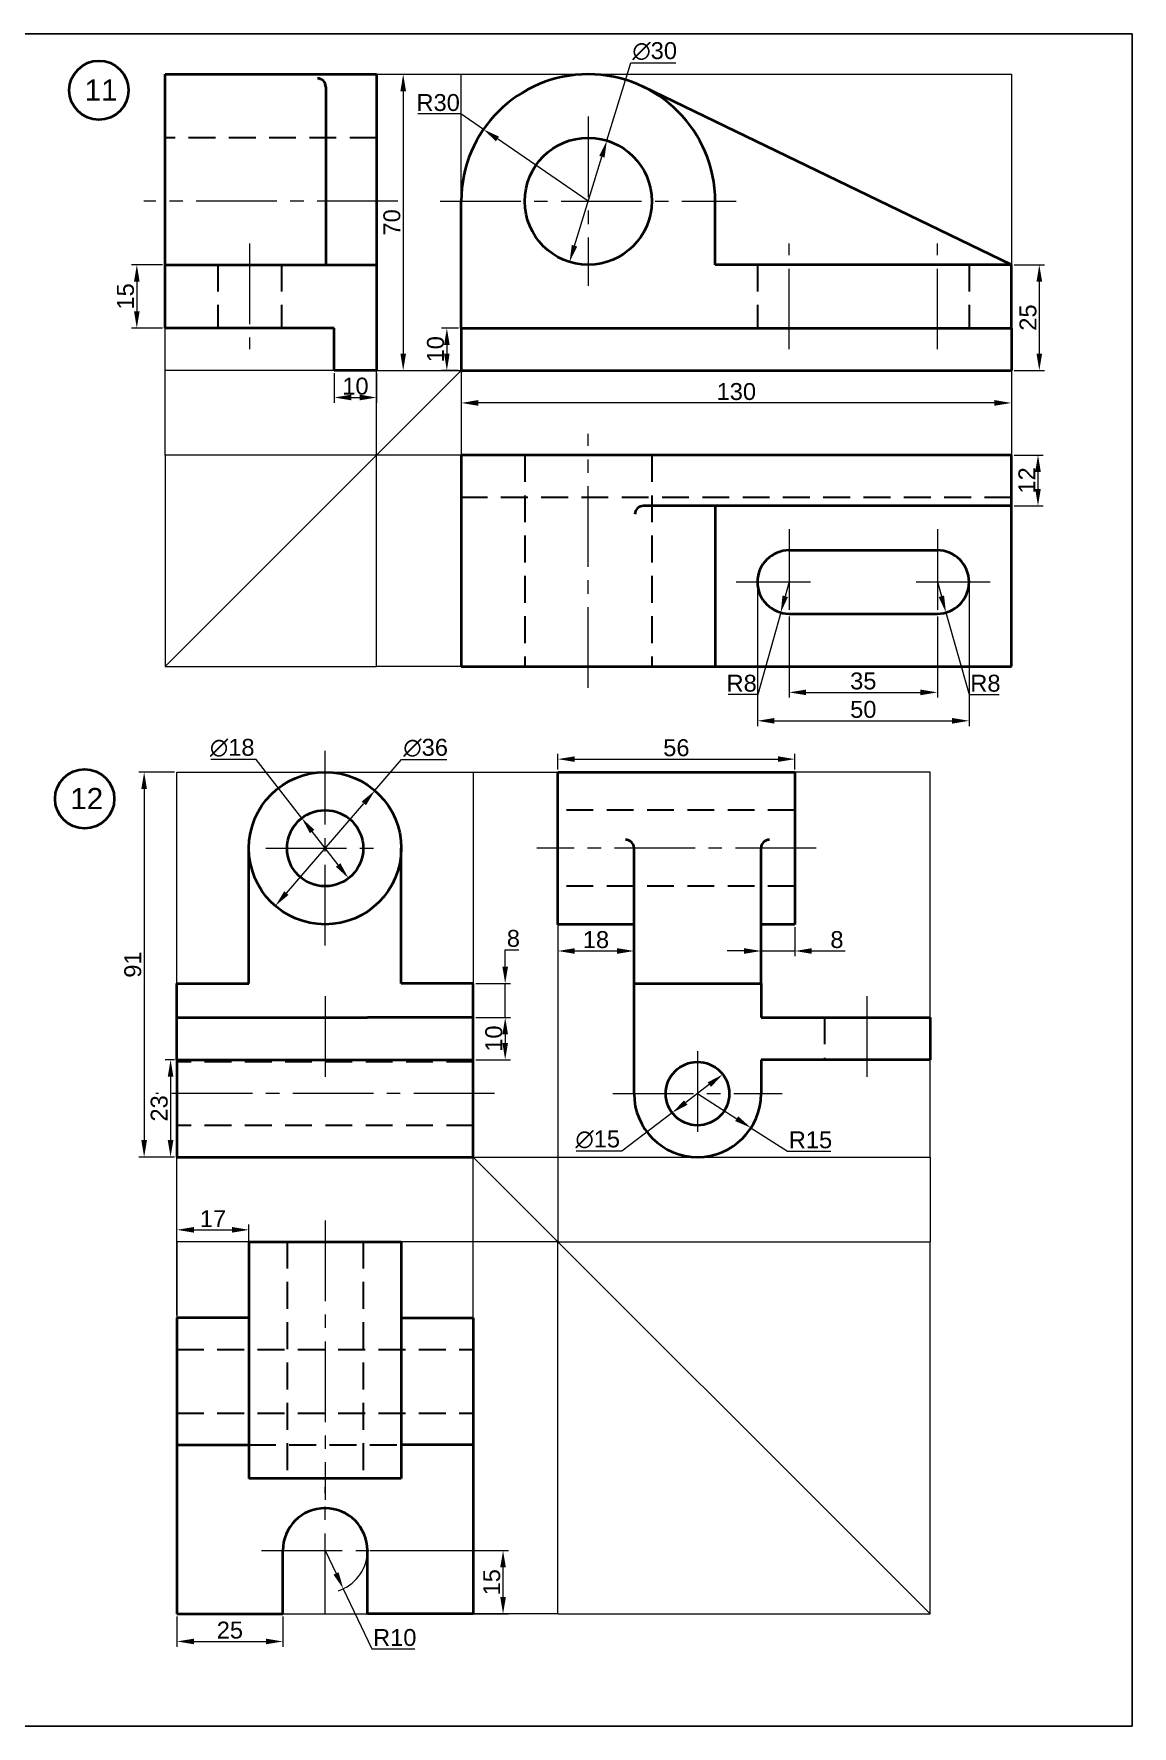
# Model space of a CAD drawing. Header units: millimetres. Extents: x 0 to 2700, y -450 to 400.
# Drawn here: x 1340.5 to 1600, y 0 to 400 of the extents above; entities that cross this region are included whole.
import ezdxf

# ---------------------------------------------------------------- set-up
doc = ezdxf.new("R2010")
doc.units = ezdxf.units.MM
doc.linetypes.add('CENTER2', pattern=[28.575, 19.05, -3.175, 3.175, -3.175])
doc.linetypes.add('DASHED2', pattern=[9.525, 6.35, -3.175])
for name, color, linetype, lineweight in [('Centre', 1, 'CENTER2', 20), ('Dim and Hatch', 6, 'Continuous', 20), ('Hidden', 3, 'DASHED2', 30), ('Object', 2, 'Continuous', 40), ('Projection', 5, 'Continuous', 5)]:
    doc.layers.add(name, color=color, linetype=linetype, lineweight=lineweight)
doc.styles.get("Standard").update_dxf_attribs({"font": 'arial.ttf'})
doc.dimstyles.new('ISO-25', dxfattribs={"dimtxt": 4, "dimasz": 4, "dimexe": 1.25, "dimexo": 0.625, "dimtad": 1, "dimtoh": 1, "dimdec": 0, "dimtxsty": 'Standard', "dimcen": 2.5, "dimclrd": 256, "dimclre": 256, "dimclrt": 256, "dimadec": 0, "dimazin": 0, "dimtfac": 1, "dimtdec": 0, "dimtmove": 0, "dimatfit": 2, "dimfxl": 1, "dimlwd": -1, "dimlwe": -1, "dimarcsym": 0})

# ---------------------------------------------------------------- blocks, each defined once
blk = doc.blocks.new('*D101')
at = {"layer": 'Defpoints', "color": 0, "transparency": 16777216}
for p in [(1475.88, 374.78), (1467.06, 346.11)]:
    blk.add_point(p, dxfattribs=at)
at = {"layer": 'Dim and Hatch', "transparency": 16777216}
for p, q in [((1475.88, 374.78), (1481.52, 393.12)), ((1481.52, 393.12), (1492.21, 393.12)), ((1468.23, 349.93), (1474.7, 370.96))]:
    blk.add_line(p, q, dxfattribs=at)
for points in [[(1474.06, 371.15), (1475.34, 370.76), (1475.88, 374.78)], [(1467.6, 350.12), (1468.87, 349.73), (1467.06, 346.11)]]:
    blk.add_solid(points, dxfattribs=at)
at = {"layer": 'Dim and Hatch', "transparency": 16777216, "insert": (1487.18, 395.9), "char_height": 4, "attachment_point": 5}
blk.add_mtext('∅30', dxfattribs=at)
blk = doc.blocks.new('*D102')
at = {"layer": 'Defpoints', "color": 0, "transparency": 16777216}
for p in [(1441.47, 320.44), (1571.47, 320.44), (1441.47, 312.76)]:
    blk.add_point(p, dxfattribs=at)
at = {"layer": 'Dim and Hatch', "transparency": 16777216}
for p, q in [((1441.47, 319.82), (1441.47, 311.51)), ((1571.47, 319.82), (1571.47, 311.51)), ((1567.47, 312.76), (1445.47, 312.76))]:
    blk.add_line(p, q, dxfattribs=at)
for points in [[(1445.47, 313.43), (1445.47, 312.09), (1441.47, 312.76)], [(1567.47, 313.43), (1567.47, 312.09), (1571.47, 312.76)]]:
    blk.add_solid(points, dxfattribs=at)
at = {"layer": 'Dim and Hatch', "transparency": 16777216, "insert": (1506.47, 315.43), "char_height": 4, "attachment_point": 5}
blk.add_mtext('130', dxfattribs=at)
blk = doc.blocks.new('*D103')
at = {"layer": 'Defpoints', "color": 0, "transparency": 16777216}
for p in [(1518.97, 270.44), (1516.96, 263.21)]:
    blk.add_point(p, dxfattribs=at)
at = {"layer": 'Dim and Hatch', "transparency": 16777216}
for p, q in [((1518.97, 270.44), (1518.03, 267.07)), ((1516.96, 263.21), (1511.59, 243.83)), ((1511.59, 243.83), (1504.51, 243.83))]:
    blk.add_line(p, q, dxfattribs=at)
blk.add_solid([(1517.39, 267.25), (1518.67, 266.89), (1516.96, 263.21)], dxfattribs=at)
at = {"layer": 'Dim and Hatch', "transparency": 16777216, "insert": (1507.73, 246.49), "char_height": 4, "attachment_point": 5}
blk.add_mtext('R8', dxfattribs=at)
blk = doc.blocks.new('*D104')
at = {"layer": 'Defpoints', "color": 0, "transparency": 16777216}
for p in [(1553.97, 270.44), (1556, 263.22)]:
    blk.add_point(p, dxfattribs=at)
at = {"layer": 'Dim and Hatch', "transparency": 16777216}
for p, q in [((1553.97, 270.44), (1554.92, 267.07)), ((1556, 263.22), (1561.47, 243.83)), ((1561.47, 243.83), (1568.56, 243.83))]:
    blk.add_line(p, q, dxfattribs=at)
blk.add_solid([(1555.56, 267.25), (1554.28, 266.89), (1556, 263.22)], dxfattribs=at)
at = {"layer": 'Dim and Hatch', "transparency": 16777216, "insert": (1565.33, 246.49), "char_height": 4, "attachment_point": 5}
blk.add_mtext('R8', dxfattribs=at)
blk = doc.blocks.new('*D105')
at = {"layer": 'Defpoints', "color": 0, "transparency": 16777216}
for p in [(1518.97, 262.94), (1553.97, 262.94), (1553.97, 244.35)]:
    blk.add_point(p, dxfattribs=at)
at = {"layer": 'Dim and Hatch', "transparency": 16777216}
for p, q in [((1518.97, 262.32), (1518.97, 243.1)), ((1553.97, 262.32), (1553.97, 243.1)), ((1522.97, 244.35), (1549.97, 244.35))]:
    blk.add_line(p, q, dxfattribs=at)
for points in [[(1522.97, 245.01), (1522.97, 243.68), (1518.97, 244.35)], [(1549.97, 245.01), (1549.97, 243.68), (1553.97, 244.35)]]:
    blk.add_solid(points, dxfattribs=at)
at = {"layer": 'Dim and Hatch', "transparency": 16777216, "insert": (1536.47, 247.02), "char_height": 4, "attachment_point": 5}
blk.add_mtext('35', dxfattribs=at)
blk = doc.blocks.new('*D106')
at = {"layer": 'Defpoints', "color": 0, "transparency": 16777216}
for p in [(1511.47, 270.44), (1561.47, 270.44), (1561.47, 237.63)]:
    blk.add_point(p, dxfattribs=at)
at = {"layer": 'Dim and Hatch', "transparency": 16777216}
for p, q in [((1511.47, 269.82), (1511.47, 236.38)), ((1561.47, 269.82), (1561.47, 236.38)), ((1515.47, 237.63), (1557.47, 237.63))]:
    blk.add_line(p, q, dxfattribs=at)
for points in [[(1515.47, 238.29), (1515.47, 236.96), (1511.47, 237.63)], [(1557.47, 238.29), (1557.47, 236.96), (1561.47, 237.63)]]:
    blk.add_solid(points, dxfattribs=at)
at = {"layer": 'Dim and Hatch', "transparency": 16777216, "insert": (1536.47, 240.3), "char_height": 4, "attachment_point": 5}
blk.add_mtext('50', dxfattribs=at)
blk = doc.blocks.new('*D107')
at = {"layer": 'Defpoints', "color": 0, "transparency": 16777216}
for p in [(1411.47, 320.44), (1421.47, 320.44), (1421.47, 314.04)]:
    blk.add_point(p, dxfattribs=at)
at = {"layer": 'Dim and Hatch', "transparency": 16777216}
for p, q in [((1411.47, 319.82), (1411.47, 312.79)), ((1421.47, 319.82), (1421.47, 312.79)), ((1415.47, 314.04), (1417.47, 314.04))]:
    blk.add_line(p, q, dxfattribs=at)
for points in [[(1415.47, 314.71), (1415.47, 313.38), (1411.47, 314.04)], [(1417.47, 314.71), (1417.47, 313.38), (1421.47, 314.04)]]:
    blk.add_solid(points, dxfattribs=at)
at = {"layer": 'Dim and Hatch', "transparency": 16777216, "insert": (1416.47, 316.71), "char_height": 4, "attachment_point": 5}
blk.add_mtext('10', dxfattribs=at)
blk = doc.blocks.new('*D108')
at = {"layer": 'Defpoints', "color": 0, "transparency": 16777216}
for p in [(1571.47, 300.44), (1571.47, 288.44), (1577.75, 288.44)]:
    blk.add_point(p, dxfattribs=at)
at = {"layer": 'Dim and Hatch', "transparency": 16777216}
for p, q in [((1572.09, 300.44), (1579, 300.44)), ((1577.75, 296.44), (1577.75, 292.44)), ((1572.09, 288.44), (1579, 288.44))]:
    blk.add_line(p, q, dxfattribs=at)
for points in [[(1577.08, 296.44), (1578.42, 296.44), (1577.75, 300.44)], [(1577.08, 292.44), (1578.42, 292.44), (1577.75, 288.44)]]:
    blk.add_solid(points, dxfattribs=at)
at = {"layer": 'Dim and Hatch', "transparency": 16777216, "insert": (1575.12, 294.44), "char_height": 4, "attachment_point": 5, "rotation": 90}
blk.add_mtext('12', dxfattribs=at)
blk = doc.blocks.new('*D109')
at = {"layer": 'Defpoints', "color": 0, "transparency": 16777216}
for p in [(1421.47, 390.44), (1421.47, 320.44), (1427.75, 320.44)]:
    blk.add_point(p, dxfattribs=at)
at = {"layer": 'Dim and Hatch', "transparency": 16777216}
for p, q in [((1422.09, 390.44), (1429, 390.44)), ((1427.75, 386.44), (1427.75, 324.44)), ((1422.09, 320.44), (1429, 320.44))]:
    blk.add_line(p, q, dxfattribs=at)
for points in [[(1427.09, 386.44), (1428.42, 386.44), (1427.75, 390.44)], [(1427.09, 324.44), (1428.42, 324.44), (1427.75, 320.44)]]:
    blk.add_solid(points, dxfattribs=at)
at = {"layer": 'Dim and Hatch', "transparency": 16777216, "insert": (1425.09, 355.44), "char_height": 4, "attachment_point": 5, "rotation": 90}
blk.add_mtext('70', dxfattribs=at)
blk = doc.blocks.new('*D110')
at = {"layer": 'Defpoints', "color": 0, "transparency": 16777216}
for p in [(1571.47, 345.44), (1571.47, 320.44), (1578.06, 320.44)]:
    blk.add_point(p, dxfattribs=at)
at = {"layer": 'Dim and Hatch', "transparency": 16777216}
for p, q in [((1572.09, 345.44), (1579.31, 345.44)), ((1578.06, 341.44), (1578.06, 324.44)), ((1572.09, 320.44), (1579.31, 320.44))]:
    blk.add_line(p, q, dxfattribs=at)
for points in [[(1577.4, 341.44), (1578.73, 341.44), (1578.06, 345.44)], [(1577.4, 324.44), (1578.73, 324.44), (1578.06, 320.44)]]:
    blk.add_solid(points, dxfattribs=at)
at = {"layer": 'Dim and Hatch', "transparency": 16777216, "insert": (1575.4, 332.94), "char_height": 4, "attachment_point": 5, "rotation": 90}
blk.add_mtext('25', dxfattribs=at)
blk = doc.blocks.new('*D111')
at = {"layer": 'Defpoints', "color": 0, "transparency": 16777216}
for p in [(1441.47, 330.44), (1438.07, 320.44), (1441.47, 320.44)]:
    blk.add_point(p, dxfattribs=at)
at = {"layer": 'Dim and Hatch', "transparency": 16777216}
for p, q in [((1440.84, 330.44), (1436.82, 330.44)), ((1438.07, 326.44), (1438.07, 324.44)), ((1440.84, 320.44), (1436.82, 320.44))]:
    blk.add_line(p, q, dxfattribs=at)
for points in [[(1437.4, 326.44), (1438.73, 326.44), (1438.07, 330.44)], [(1437.4, 324.44), (1438.73, 324.44), (1438.07, 320.44)]]:
    blk.add_solid(points, dxfattribs=at)
at = {"layer": 'Dim and Hatch', "transparency": 16777216, "insert": (1435.4, 325.44), "char_height": 4, "attachment_point": 5, "rotation": 90}
blk.add_mtext('10', dxfattribs=at)
blk = doc.blocks.new('*D112')
at = {"layer": 'Defpoints', "color": 0, "transparency": 16777216}
for p in [(1371.47, 345.44), (1364.81, 330.44), (1371.47, 330.44)]:
    blk.add_point(p, dxfattribs=at)
at = {"layer": 'Dim and Hatch', "transparency": 16777216}
for p, q in [((1370.84, 345.44), (1363.56, 345.44)), ((1364.81, 341.44), (1364.81, 334.44)), ((1370.84, 330.44), (1363.56, 330.44))]:
    blk.add_line(p, q, dxfattribs=at)
for points in [[(1364.14, 341.44), (1365.47, 341.44), (1364.81, 345.44)], [(1364.14, 334.44), (1365.47, 334.44), (1364.81, 330.44)]]:
    blk.add_solid(points, dxfattribs=at)
at = {"layer": 'Dim and Hatch', "transparency": 16777216, "insert": (1362.14, 337.94), "char_height": 4, "attachment_point": 5, "rotation": 90}
blk.add_mtext('15', dxfattribs=at)
blk = doc.blocks.new('*D113')
at = {"layer": 'Defpoints', "color": 0, "transparency": 16777216}
for p in [(1446.73, 377.41), (1471.47, 360.44)]:
    blk.add_point(p, dxfattribs=at)
at = {"layer": 'Dim and Hatch', "transparency": 16777216}
for p, q in [((1441.4, 381.07), (1431.23, 381.07)), ((1446.73, 377.41), (1441.4, 381.07)), ((1471.47, 360.44), (1450.03, 375.15))]:
    blk.add_line(p, q, dxfattribs=at)
blk.add_solid([(1450.4, 375.7), (1449.65, 374.6), (1446.73, 377.41)], dxfattribs=at)
at = {"layer": 'Dim and Hatch', "transparency": 16777216, "insert": (1436.01, 383.74), "char_height": 4, "attachment_point": 5}
blk.add_mtext('R30', dxfattribs=at)
blk = doc.blocks.new('*D114')
at = {"layer": 'Defpoints', "color": 0, "transparency": 16777216}
for p in [(1374.3, 225.51), (1366.54, 134.51), (1374.3, 134.51)]:
    blk.add_point(p, dxfattribs=at)
at = {"layer": 'Dim and Hatch', "transparency": 16777216}
for p, q in [((1373.68, 225.51), (1365.29, 225.51)), ((1366.54, 221.51), (1366.54, 138.51)), ((1373.68, 134.51), (1365.29, 134.51))]:
    blk.add_line(p, q, dxfattribs=at)
for points in [[(1365.87, 221.51), (1367.2, 221.51), (1366.54, 225.51)], [(1365.87, 138.51), (1367.2, 138.51), (1366.54, 134.51)]]:
    blk.add_solid(points, dxfattribs=at)
at = {"layer": 'Dim and Hatch', "transparency": 16777216, "insert": (1363.87, 180.01), "char_height": 4, "attachment_point": 5, "rotation": 90}
blk.add_mtext('91', dxfattribs=at)
blk = doc.blocks.new('*D115')
at = {"layer": 'Defpoints', "color": 0, "transparency": 16777216}
for p in [(1497.3, 149.51), (1509.93, 141.42)]:
    blk.add_point(p, dxfattribs=at)
at = {"layer": 'Dim and Hatch', "transparency": 16777216}
for p, q in [((1497.3, 149.51), (1506.57, 143.58)), ((1509.93, 141.42), (1518.57, 135.89)), ((1518.57, 135.89), (1528.78, 135.89))]:
    blk.add_line(p, q, dxfattribs=at)
blk.add_solid([(1506.92, 144.14), (1506.21, 143.02), (1509.93, 141.42)], dxfattribs=at)
at = {"layer": 'Dim and Hatch', "transparency": 16777216, "insert": (1523.99, 138.56), "char_height": 4, "attachment_point": 5}
blk.add_mtext('R15', dxfattribs=at)
blk = doc.blocks.new('*D116')
at = {"layer": 'Defpoints', "color": 0, "transparency": 16777216}
for p in [(1503.27, 154.05), (1491.33, 144.97)]:
    blk.add_point(p, dxfattribs=at)
at = {"layer": 'Dim and Hatch', "transparency": 16777216}
for p, q in [((1500.09, 151.63), (1494.52, 147.39)), ((1491.33, 144.97), (1479.4, 135.89)), ((1479.4, 135.89), (1468.66, 135.89))]:
    blk.add_line(p, q, dxfattribs=at)
for points in [[(1499.68, 152.16), (1500.49, 151.1), (1503.27, 154.05)], [(1494.11, 147.92), (1494.92, 146.86), (1491.33, 144.97)]]:
    blk.add_solid(points, dxfattribs=at)
at = {"layer": 'Dim and Hatch', "transparency": 16777216, "insert": (1473.72, 138.67), "char_height": 4, "attachment_point": 5}
blk.add_mtext('∅15', dxfattribs=at)
blk = doc.blocks.new('*D117')
at = {"layer": 'Defpoints', "color": 0, "transparency": 16777216}
for p in [(1421.07, 221.13), (1397.54, 193.89)]:
    blk.add_point(p, dxfattribs=at)
at = {"layer": 'Dim and Hatch', "transparency": 16777216}
for p, q in [((1421.07, 221.13), (1427.39, 228.45)), ((1427.39, 228.45), (1438.1, 228.45)), ((1400.15, 196.92), (1418.45, 218.11))]:
    blk.add_line(p, q, dxfattribs=at)
for points in [[(1417.95, 218.54), (1418.96, 217.67), (1421.07, 221.13)], [(1399.65, 197.35), (1400.65, 196.48), (1397.54, 193.89)]]:
    blk.add_solid(points, dxfattribs=at)
at = {"layer": 'Dim and Hatch', "transparency": 16777216, "insert": (1433.06, 231.23), "char_height": 4, "attachment_point": 5}
blk.add_mtext('∅36', dxfattribs=at)
blk = doc.blocks.new('*D118')
at = {"layer": 'Defpoints', "color": 0, "transparency": 16777216}
for p in [(1403.78, 214.62), (1414.83, 200.41)]:
    blk.add_point(p, dxfattribs=at)
at = {"layer": 'Dim and Hatch', "transparency": 16777216}
for p, q in [((1393.02, 228.45), (1382.31, 228.45)), ((1403.78, 214.62), (1393.02, 228.45)), ((1412.37, 203.56), (1406.23, 211.46))]:
    blk.add_line(p, q, dxfattribs=at)
for points in [[(1406.76, 211.87), (1405.71, 211.05), (1403.78, 214.62)], [(1412.9, 203.97), (1411.84, 203.15), (1414.83, 200.41)]]:
    blk.add_solid(points, dxfattribs=at)
at = {"layer": 'Dim and Hatch', "transparency": 16777216, "insert": (1387.35, 231.23), "char_height": 4, "attachment_point": 5}
blk.add_mtext('∅18', dxfattribs=at)
blk = doc.blocks.new('*D119')
at = {"layer": 'Defpoints', "color": 0, "transparency": 16777216}
for p in [(1520.3, 228.57), (1464.3, 225.51), (1520.3, 225.51)]:
    blk.add_point(p, dxfattribs=at)
at = {"layer": 'Dim and Hatch', "transparency": 16777216}
for p, q in [((1464.3, 226.14), (1464.3, 229.82)), ((1468.3, 228.57), (1516.3, 228.57)), ((1520.3, 226.14), (1520.3, 229.82))]:
    blk.add_line(p, q, dxfattribs=at)
for points in [[(1468.3, 229.24), (1468.3, 227.91), (1464.3, 228.57)], [(1516.3, 229.24), (1516.3, 227.91), (1520.3, 228.57)]]:
    blk.add_solid(points, dxfattribs=at)
at = {"layer": 'Dim and Hatch', "transparency": 16777216, "insert": (1492.3, 231.24), "char_height": 4, "attachment_point": 5}
blk.add_mtext('56', dxfattribs=at)
blk = doc.blocks.new('*D120')
at = {"layer": 'Defpoints', "color": 0, "transparency": 16777216}
for p in [(1409.3, 41.51), (1413.6, 32.48)]:
    blk.add_point(p, dxfattribs=at)
at = {"layer": 'Dim and Hatch', "transparency": 16777216}
for p, q in [((1409.3, 41.51), (1411.88, 36.09)), ((1413.6, 32.48), (1420.36, 18.27)), ((1420.36, 18.27), (1430.53, 18.27))]:
    blk.add_line(p, q, dxfattribs=at)
blk.add_arc((1409.3, 41.51), 10, 288.2805, 356.419, dxfattribs=at)
blk.add_solid([(1412.48, 36.38), (1411.28, 35.81), (1413.6, 32.48)], dxfattribs=at)
at = {"layer": 'Dim and Hatch', "transparency": 16777216, "insert": (1425.76, 20.93), "char_height": 4, "attachment_point": 5}
blk.add_mtext('R10', dxfattribs=at)
blk = doc.blocks.new('*D121')
at = {"layer": 'Defpoints', "color": 0, "transparency": 16777216}
for p in [(1419.3, 41.51), (1451.35, 41.51), (1419.3, 26.51)]:
    blk.add_point(p, dxfattribs=at)
at = {"layer": 'Dim and Hatch', "transparency": 16777216}
for p, q in [((1419.93, 41.51), (1452.6, 41.51)), ((1451.35, 30.51), (1451.35, 37.51)), ((1419.93, 26.51), (1452.6, 26.51))]:
    blk.add_line(p, q, dxfattribs=at)
for points in [[(1450.68, 37.51), (1452.01, 37.51), (1451.35, 41.51)], [(1450.68, 30.51), (1452.01, 30.51), (1451.35, 26.51)]]:
    blk.add_solid(points, dxfattribs=at)
at = {"layer": 'Dim and Hatch', "transparency": 16777216, "insert": (1448.68, 34.01), "char_height": 4, "attachment_point": 5, "rotation": 90}
blk.add_mtext('15', dxfattribs=at)
blk = doc.blocks.new('*D122')
at = {"layer": 'Defpoints', "color": 0, "transparency": 16777216}
for p in [(1444.3, 167.51), (1444.3, 157.51), (1451.85, 157.51)]:
    blk.add_point(p, dxfattribs=at)
at = {"layer": 'Dim and Hatch', "transparency": 16777216}
for p, q in [((1444.93, 167.51), (1453.1, 167.51)), ((1451.85, 163.51), (1451.85, 161.51)), ((1444.93, 157.51), (1453.1, 157.51))]:
    blk.add_line(p, q, dxfattribs=at)
for points in [[(1451.19, 163.51), (1452.52, 163.51), (1451.85, 167.51)], [(1451.19, 161.51), (1452.52, 161.51), (1451.85, 157.51)]]:
    blk.add_solid(points, dxfattribs=at)
at = {"layer": 'Dim and Hatch', "transparency": 16777216, "insert": (1449.18, 162.51), "char_height": 4, "attachment_point": 5, "rotation": 90}
blk.add_mtext('10', dxfattribs=at)
blk = doc.blocks.new('*D123')
at = {"layer": 'Defpoints', "color": 0, "transparency": 16777216}
for p in [(1374.3, 157.51), (1372.78, 134.51), (1374.3, 134.51)]:
    blk.add_point(p, dxfattribs=at)
at = {"layer": 'Dim and Hatch', "transparency": 16777216}
for p, q in [((1373.68, 157.51), (1371.53, 157.51)), ((1372.78, 153.51), (1372.78, 138.51)), ((1373.68, 134.51), (1371.53, 134.51))]:
    blk.add_line(p, q, dxfattribs=at)
for points in [[(1372.12, 153.51), (1373.45, 153.51), (1372.78, 157.51)], [(1372.12, 138.51), (1373.45, 138.51), (1372.78, 134.51)]]:
    blk.add_solid(points, dxfattribs=at)
at = {"layer": 'Dim and Hatch', "transparency": 16777216, "insert": (1370.11, 146.01), "char_height": 4, "attachment_point": 5, "rotation": 90}
blk.add_mtext('23', dxfattribs=at)
blk = doc.blocks.new('*D124')
at = {"layer": 'Defpoints', "color": 0, "transparency": 16777216}
for p in [(1391.3, 117.31), (1374.3, 96.51), (1391.3, 96.51)]:
    blk.add_point(p, dxfattribs=at)
at = {"layer": 'Dim and Hatch', "transparency": 16777216}
for p, q in [((1374.3, 97.14), (1374.3, 118.56)), ((1378.3, 117.31), (1387.3, 117.31)), ((1391.3, 97.14), (1391.3, 118.56))]:
    blk.add_line(p, q, dxfattribs=at)
for points in [[(1378.3, 117.98), (1378.3, 116.65), (1374.3, 117.31)], [(1387.3, 117.98), (1387.3, 116.65), (1391.3, 117.31)]]:
    blk.add_solid(points, dxfattribs=at)
at = {"layer": 'Dim and Hatch', "transparency": 16777216, "insert": (1382.8, 119.95), "char_height": 4, "attachment_point": 5}
blk.add_mtext('17', dxfattribs=at)
blk = doc.blocks.new('*D125')
at = {"layer": 'Defpoints', "color": 0, "transparency": 16777216}
for p in [(1444.3, 175.51), (1451.85, 175.51), (1444.3, 167.51)]:
    blk.add_point(p, dxfattribs=at)
at = {"layer": 'Dim and Hatch', "transparency": 16777216}
for p, q in [((1451.85, 179.51), (1451.85, 183.51)), ((1451.85, 183.51), (1455.11, 183.51)), ((1444.93, 175.51), (1453.1, 175.51)), ((1451.85, 167.51), (1451.85, 175.51)), ((1444.93, 167.51), (1453.1, 167.51)), ((1451.85, 163.51), (1451.85, 159.51))]:
    blk.add_line(p, q, dxfattribs=at)
for points in [[(1451.19, 179.51), (1452.52, 179.51), (1451.85, 175.51)], [(1451.19, 163.51), (1452.52, 163.51), (1451.85, 167.51)]]:
    blk.add_solid(points, dxfattribs=at)
at = {"layer": 'Dim and Hatch', "transparency": 16777216, "insert": (1453.79, 186.18), "char_height": 4, "attachment_point": 5}
blk.add_mtext('8', dxfattribs=at)
blk = doc.blocks.new('*D126')
at = {"layer": 'Defpoints', "color": 0, "transparency": 16777216}
for p in [(1464.3, 189.51), (1482.3, 189.51), (1482.3, 183.22)]:
    blk.add_point(p, dxfattribs=at)
at = {"layer": 'Dim and Hatch', "transparency": 16777216}
for p, q in [((1464.3, 188.89), (1464.3, 181.97)), ((1482.3, 188.89), (1482.3, 181.97)), ((1468.3, 183.22), (1478.3, 183.22))]:
    blk.add_line(p, q, dxfattribs=at)
for points in [[(1468.3, 183.88), (1468.3, 182.55), (1464.3, 183.22)], [(1478.3, 183.88), (1478.3, 182.55), (1482.3, 183.22)]]:
    blk.add_solid(points, dxfattribs=at)
at = {"layer": 'Dim and Hatch', "transparency": 16777216, "insert": (1473.3, 185.89), "char_height": 4, "attachment_point": 5}
blk.add_mtext('18', dxfattribs=at)
blk = doc.blocks.new('*D127')
at = {"layer": 'Defpoints', "color": 0, "transparency": 16777216}
for p in [(1512.3, 189.51), (1520.3, 189.51), (1520.3, 183.22)]:
    blk.add_point(p, dxfattribs=at)
at = {"layer": 'Dim and Hatch', "transparency": 16777216}
for p, q in [((1512.3, 188.89), (1512.3, 181.97)), ((1520.3, 188.89), (1520.3, 181.97)), ((1508.3, 183.22), (1504.3, 183.22)), ((1512.3, 183.22), (1520.3, 183.22)), ((1524.3, 183.22), (1532.19, 183.22))]:
    blk.add_line(p, q, dxfattribs=at)
for points in [[(1508.3, 183.88), (1508.3, 182.55), (1512.3, 183.22)], [(1524.3, 183.88), (1524.3, 182.55), (1520.3, 183.22)]]:
    blk.add_solid(points, dxfattribs=at)
at = {"layer": 'Dim and Hatch', "transparency": 16777216, "insert": (1530.24, 185.89), "char_height": 4, "attachment_point": 5}
blk.add_mtext('8', dxfattribs=at)
blk = doc.blocks.new('*D128')
at = {"layer": 'Defpoints', "color": 0, "transparency": 16777216}
for p in [(1374.3, 26.51), (1399.3, 26.51), (1399.3, 20.02)]:
    blk.add_point(p, dxfattribs=at)
at = {"layer": 'Dim and Hatch', "transparency": 16777216}
for p, q in [((1374.3, 25.89), (1374.3, 18.77)), ((1399.3, 25.89), (1399.3, 18.77)), ((1378.3, 20.02), (1395.3, 20.02))]:
    blk.add_line(p, q, dxfattribs=at)
for points in [[(1378.3, 20.68), (1378.3, 19.35), (1374.3, 20.02)], [(1395.3, 20.68), (1395.3, 19.35), (1399.3, 20.02)]]:
    blk.add_solid(points, dxfattribs=at)
at = {"layer": 'Dim and Hatch', "transparency": 16777216, "insert": (1386.8, 22.68), "char_height": 4, "attachment_point": 5}
blk.add_mtext('25', dxfattribs=at)

msp = doc.modelspace()

# ---------------------------------------------------------------- linework, layer by layer
msp.add_lwpolyline([(1100, 0), (1600, 0), (1600, 400), (1100, 400)], close=True)
at = {"layer": 'Centre'}
for p, q in [((1471.47, 380.44), (1471.47, 340.44)), ((1426.47, 360.44), (1366.47, 360.44)), ((1436.47, 360.44), (1506.47, 360.44)), ((1391.47, 350.44), (1391.47, 325.44)), ((1518.97, 325.44), (1518.97, 350.44)), ((1553.97, 325.44), (1553.97, 350.44)), ((1471.47, 245.44), (1471.47, 305.44)), ((1518.97, 282.94), (1518.97, 257.94)), ((1553.97, 282.94), (1553.97, 257.94)), ((1506.47, 270.44), (1523.97, 270.44)), ((1548.97, 270.44), (1566.47, 270.44)), ((1409.3, 184.51), (1409.3, 230.51)), ((1395.3, 207.51), (1423.3, 207.51)), ((1525.3, 207.51), (1459.3, 207.51)), ((1409.3, 172.51), (1409.3, 152.51)), ((1537.3, 172.51), (1537.3, 152.51)), ((1497.3, 159.51), (1497.3, 139.51)), ((1449.3, 149.51), (1369.3, 149.51)), ((1477.3, 149.51), (1517.3, 149.51)), ((1409.3, 119.51), (1409.3, 53.51)), ((1409.3, 26.51), (1409.3, 56.51)), ((1394.3, 41.51), (1424.3, 41.51))]:
    msp.add_line(p, q, dxfattribs=at)
at = {"layer": 'Hidden'}
for p, q in [((1421.47, 375.44), (1371.47, 375.44)), ((1421.47, 345.44), (1371.47, 345.44)), ((1383.97, 345.44), (1383.97, 330.44)), ((1398.97, 345.44), (1398.97, 330.44)), ((1511.47, 345.44), (1511.47, 330.44)), ((1561.47, 345.44), (1561.47, 330.44)), ((1456.47, 300.44), (1456.47, 250.44)), ((1486.47, 300.44), (1486.47, 250.44)), ((1571.47, 290.44), (1441.47, 290.44)), ((1520.3, 216.51), (1464.3, 216.51)), ((1520.3, 198.51), (1464.3, 198.51)), ((1512.3, 175.51), (1482.3, 175.51)), ((1527.3, 167.51), (1527.3, 157.51)), ((1444.3, 157.01), (1374.3, 157.01)), ((1444.3, 142.01), (1374.3, 142.01)), ((1400.3, 114.51), (1400.3, 58.51)), ((1418.3, 114.51), (1418.3, 58.51)), ((1374.3, 89.01), (1444.3, 89.01)), ((1374.3, 74.01), (1444.3, 74.01)), ((1391.3, 66.51), (1427.3, 66.51))]:
    msp.add_line(p, q, dxfattribs=at)
at = {"layer": 'Object'}
for p, q in [((1371.47, 345.44), (1371.47, 390.44)), ((1371.47, 390.44), (1421.47, 390.44)), ((1407.47, 389.45), (1407.47, 389.45)), ((1421.47, 390.44), (1421.47, 345.44)), ((1409.47, 387.45), (1409.47, 345.44)), ((1409.47, 387.45), (1409.47, 387.45)), ((1571.47, 345.44), (1484.52, 387.45)), ((1441.47, 330.44), (1441.47, 360.44)), ((1501.47, 345.44), (1501.47, 360.44)), ((1371.47, 330.44), (1371.47, 345.44)), ((1371.47, 345.44), (1421.47, 345.44)), ((1421.47, 345.44), (1421.47, 320.44)), ((1571.47, 345.44), (1501.47, 345.44)), ((1571.47, 330.44), (1571.47, 345.44)), ((1411.47, 330.44), (1371.47, 330.44)), ((1411.47, 320.44), (1411.47, 330.44)), ((1441.47, 330.44), (1571.47, 330.44)), ((1441.47, 330.44), (1441.47, 320.44)), ((1571.47, 330.44), (1571.47, 320.44)), ((1421.47, 320.44), (1411.47, 320.44)), ((1441.47, 320.44), (1571.47, 320.44)), ((1571.47, 300.44), (1441.47, 300.44)), ((1441.47, 300.44), (1441.47, 250.44)), ((1571.47, 250.44), (1571.47, 300.44)), ((1571.47, 288.44), (1484.52, 288.44)), ((1484.52, 288.44), (1484.52, 288.44)), ((1501.47, 288.44), (1501.47, 250.44)), ((1482.52, 286.44), (1482.52, 286.44)), ((1518.97, 277.94), (1553.97, 277.94)), ((1518.97, 262.94), (1553.97, 262.94)), ((1441.47, 250.44), (1571.47, 250.44)), ((1464.3, 225.51), (1520.3, 225.51)), ((1464.3, 189.51), (1464.3, 225.51)), ((1520.3, 225.51), (1520.3, 189.51)), ((1480.3, 209.51), (1480.3, 209.51)), ((1514.3, 209.51), (1514.3, 209.51)), ((1391.3, 175.51), (1391.3, 207.51)), ((1427.3, 175.51), (1427.3, 207.51)), ((1482.3, 175.51), (1482.3, 207.51)), ((1482.3, 207.51), (1482.3, 207.51)), ((1512.3, 175.51), (1512.3, 207.51)), ((1512.3, 207.51), (1512.3, 207.51)), ((1482.3, 189.51), (1464.3, 189.51)), ((1520.3, 189.51), (1512.3, 189.51)), ((1374.3, 167.51), (1374.3, 175.51)), ((1374.3, 175.51), (1391.3, 175.51)), ((1444.3, 175.51), (1427.3, 175.51)), ((1444.3, 167.51), (1444.3, 175.51)), ((1482.3, 149.51), (1482.3, 175.51)), ((1482.3, 175.51), (1512.3, 175.51)), ((1512.3, 175.51), (1512.3, 167.51)), ((1374.3, 157.51), (1374.3, 167.51)), ((1374.3, 167.51), (1399.3, 167.51)), ((1399.3, 167.51), (1419.3, 167.51)), ((1444.3, 167.51), (1419.3, 167.51)), ((1444.3, 157.51), (1444.3, 167.51)), ((1512.3, 167.51), (1552.3, 167.51)), ((1552.3, 167.51), (1552.3, 157.51)), ((1374.3, 157.51), (1444.3, 157.51)), ((1374.3, 157.51), (1374.3, 134.51)), ((1444.3, 134.51), (1444.3, 157.51)), ((1552.3, 157.51), (1512.3, 157.51)), ((1512.3, 157.51), (1512.3, 149.51)), ((1374.3, 134.51), (1444.3, 134.51)), ((1391.3, 114.51), (1391.3, 58.51)), ((1391.3, 114.51), (1427.3, 114.51)), ((1427.3, 114.51), (1427.3, 58.51)), ((1391.3, 96.51), (1374.3, 96.51)), ((1374.3, 96.51), (1374.3, 66.51)), ((1427.3, 96.51), (1444.3, 96.51)), ((1444.3, 96.51), (1444.3, 66.51)), ((1374.3, 66.51), (1391.3, 66.51)), ((1374.3, 66.51), (1374.3, 26.51)), ((1444.3, 66.51), (1427.3, 66.51)), ((1444.3, 66.51), (1444.3, 26.51)), ((1427.3, 58.51), (1391.3, 58.51)), ((1399.3, 26.51), (1399.3, 41.51)), ((1419.3, 26.51), (1419.3, 41.51)), ((1374.3, 26.51), (1399.3, 26.51)), ((1444.3, 26.51), (1419.3, 26.51))]:
    msp.add_line(p, q, dxfattribs=at)
for centre, radius in [((1355.86, 386.66), 7), ((1471.47, 360.44), 15), ((1352.48, 219.19), 7), ((1409.3, 207.51), 18), ((1409.3, 207.51), 9), ((1497.3, 149.51), 7.5)]:
    msp.add_circle(centre, radius, dxfattribs=at)
for centre, radius, start, end in [((1407.47, 387.45), 2, 0, 90), ((1471.47, 360.44), 30, 0, 180), ((1484.52, 286.44), 2, 90, 180), ((1518.97, 270.44), 7.5, 90, 270), ((1553.97, 270.44), 7.5, 270, 90), ((1480.3, 207.51), 2, 0, 90), ((1514.3, 207.51), 2, 90, 180), ((1497.3, 149.51), 15, 180, 0), ((1409.3, 41.51), 10, 0, 180)]:
    msp.add_arc(centre, radius, start, end, dxfattribs=at)
at = {"layer": 'Projection'}
for p, q in [((1371.47, 320.44), (1371.47, 390.44)), ((1371.47, 390.44), (1421.47, 390.44)), ((1421.47, 320.44), (1421.47, 390.44)), ((1421.47, 390.44), (1441.47, 390.44)), ((1441.47, 390.44), (1571.47, 390.44)), ((1441.47, 320.44), (1441.47, 390.44)), ((1571.47, 390.44), (1571.47, 320.44)), ((1421.47, 320.44), (1371.47, 320.44)), ((1371.47, 300.44), (1371.47, 320.44)), ((1441.47, 320.44), (1371.47, 250.44)), ((1421.47, 320.44), (1441.47, 320.44)), ((1421.47, 300.44), (1421.47, 320.44)), ((1571.47, 320.44), (1441.47, 320.44)), ((1441.47, 320.44), (1441.47, 300.44)), ((1571.47, 320.44), (1571.47, 300.44)), ((1421.47, 300.44), (1371.47, 300.44)), ((1371.47, 300.44), (1371.47, 250.44)), ((1421.47, 250.44), (1421.47, 300.44)), ((1441.47, 300.44), (1421.47, 300.44)), ((1571.47, 300.44), (1441.47, 300.44)), ((1441.47, 300.44), (1441.47, 250.44)), ((1571.47, 250.44), (1571.47, 300.44)), ((1371.47, 250.44), (1421.47, 250.44)), ((1441.47, 250.44), (1421.47, 250.44)), ((1441.47, 250.44), (1571.47, 250.44)), ((1374.3, 225.51), (1444.3, 225.51)), ((1374.3, 134.51), (1374.3, 225.51)), ((1444.3, 225.51), (1444.3, 134.51)), ((1444.3, 225.51), (1464.3, 225.51)), ((1464.3, 225.51), (1464.3, 134.51)), ((1552.3, 225.51), (1464.3, 225.51)), ((1552.3, 134.51), (1552.3, 225.51)), ((1444.3, 157.51), (1374.3, 157.51)), ((1444.3, 134.51), (1374.3, 134.51)), ((1374.3, 114.51), (1374.3, 134.51)), ((1444.3, 134.51), (1464.3, 134.51)), ((1444.3, 114.51), (1444.3, 134.51)), ((1444.3, 134.51), (1552.3, 26.51)), ((1464.3, 134.51), (1552.3, 134.51)), ((1464.3, 134.51), (1464.3, 114.51)), ((1552.3, 134.51), (1552.3, 114.51)), ((1444.3, 114.51), (1374.3, 114.51)), ((1374.3, 114.51), (1374.3, 26.51)), ((1444.3, 26.51), (1444.3, 114.51)), ((1464.3, 114.51), (1444.3, 114.51)), ((1464.3, 114.51), (1552.3, 114.51)), ((1464.3, 26.51), (1464.3, 114.51)), ((1552.3, 26.51), (1552.3, 114.51)), ((1374.3, 26.51), (1444.3, 26.51)), ((1464.3, 26.51), (1444.3, 26.51)), ((1464.3, 26.51), (1552.3, 26.51))]:
    msp.add_line(p, q, dxfattribs=at)

# ---------------------------------------------------------------- texts
at = {"layer": 'Object', "char_height": 5, "attachment_point": 1}
for s, insert in [('11', (1352.48, 389.22)), ('12', (1349.09, 221.75))]:
    msp.add_mtext_dynamic_manual_height_columns(s, width=42.3293, gutter_width=25, heights=[0], dxfattribs=dict(at, insert=insert))

# ---------------------------------------------------------------- dimensions: what is measured, and where the dimension line sits
at = {"layer": 'Dim and Hatch'}
for p1, p2, picture, middle in [((1467.06, 346.11), (1475.88, 374.78), '*D101', (1487.18, 393.12)), ((1414.83, 200.41), (1403.78, 214.62), '*D118', (1387.35, 228.45)), ((1397.54, 193.89), (1421.07, 221.13), '*D117', (1433.06, 228.45)), ((1503.27, 154.05), (1491.33, 144.97), '*D116', (1473.72, 135.89))]:
    dim = msp.add_diameter_dim_2p(p1=p1, p2=p2, dimstyle='ISO-25', dxfattribs=at)
    dim.commit()
    dim.dimension.update_dxf_attribs({"geometry": picture, "text_midpoint": middle, "dimtype": 163})
for base, p1, p2, picture, middle in [((1427.75, 320.44), (1421.47, 390.44), (1421.47, 320.44), '*D109', (1425.09, 355.44)), ((1364.81, 330.44), (1371.47, 345.44), (1371.47, 330.44), '*D112', (1362.14, 337.94)), ((1578.06, 320.44), (1571.47, 345.44), (1571.47, 320.44), '*D110', (1575.4, 332.94)), ((1438.07, 320.44), (1441.47, 330.44), (1441.47, 320.44), '*D111', (1435.4, 325.44)), ((1577.75, 288.44), (1571.47, 300.44), (1571.47, 288.44), '*D108', (1575.12, 294.44)), ((1366.54, 134.51), (1374.3, 225.51), (1374.3, 134.51), '*D114', (1363.87, 180.01)), ((1451.85, 175.51), (1444.3, 167.51), (1444.3, 175.51), '*D125', (1453.79, 186.18)), ((1451.85, 157.51), (1444.3, 167.51), (1444.3, 157.51), '*D122', (1449.18, 162.51)), ((1372.78, 134.51), (1374.3, 157.51), (1374.3, 134.51), '*D123', (1370.11, 146.01)), ((1451.35, 41.51), (1419.3, 26.51), (1419.3, 41.51), '*D121', (1448.68, 34.01))]:
    dim = msp.add_linear_dim(base=base, p1=p1, p2=p2, angle=90, dimstyle='ISO-25', dxfattribs=at)
    dim.commit()
    dim.dimension.update_dxf_attribs({"geometry": picture, "text_midpoint": middle})
for center, mpoint, picture, middle in [((1471.47, 360.44), (1446.73, 377.41), '*D113', (1436.01, 381.07)), ((1518.97, 270.44), (1516.96, 263.21), '*D103', (1507.73, 243.83)), ((1553.97, 270.44), (1556, 263.22), '*D104', (1565.33, 243.83)), ((1497.3, 149.51), (1509.93, 141.42), '*D115', (1523.99, 135.89)), ((1409.3, 41.51), (1413.6, 32.48), '*D120', (1425.76, 18.27))]:
    dim = msp.add_radius_dim(center=center, mpoint=mpoint, dimstyle='ISO-25', dxfattribs=at)
    dim.commit()
    dim.dimension.update_dxf_attribs({"geometry": picture, "text_midpoint": middle, "dimtype": 164})
for base, p1, p2, picture, middle in [((1421.47, 314.04), (1411.47, 320.44), (1421.47, 320.44), '*D107', (1416.47, 316.71)), ((1441.47, 312.76), (1571.47, 320.44), (1441.47, 320.44), '*D102', (1506.47, 315.43)), ((1561.47, 237.63), (1511.47, 270.44), (1561.47, 270.44), '*D106', (1536.47, 240.3)), ((1553.97, 244.35), (1518.97, 262.94), (1553.97, 262.94), '*D105', (1536.47, 247.02)), ((1520.3, 228.57), (1464.3, 225.51), (1520.3, 225.51), '*D119', (1492.3, 231.24)), ((1482.3, 183.22), (1464.3, 189.51), (1482.3, 189.51), '*D126', (1473.3, 185.89)), ((1520.3, 183.22), (1512.3, 189.51), (1520.3, 189.51), '*D127', (1530.24, 185.89)), ((1391.3, 117.31), (1374.3, 96.51), (1391.3, 96.51), '*D124', (1382.8, 119.95)), ((1399.3, 20.02), (1374.3, 26.51), (1399.3, 26.51), '*D128', (1386.8, 22.68))]:
    dim = msp.add_linear_dim(base=base, p1=p1, p2=p2, dimstyle='ISO-25', dxfattribs=at)
    dim.commit()
    dim.dimension.update_dxf_attribs({"geometry": picture, "text_midpoint": middle})

doc.saveas('drawing.dxf')
